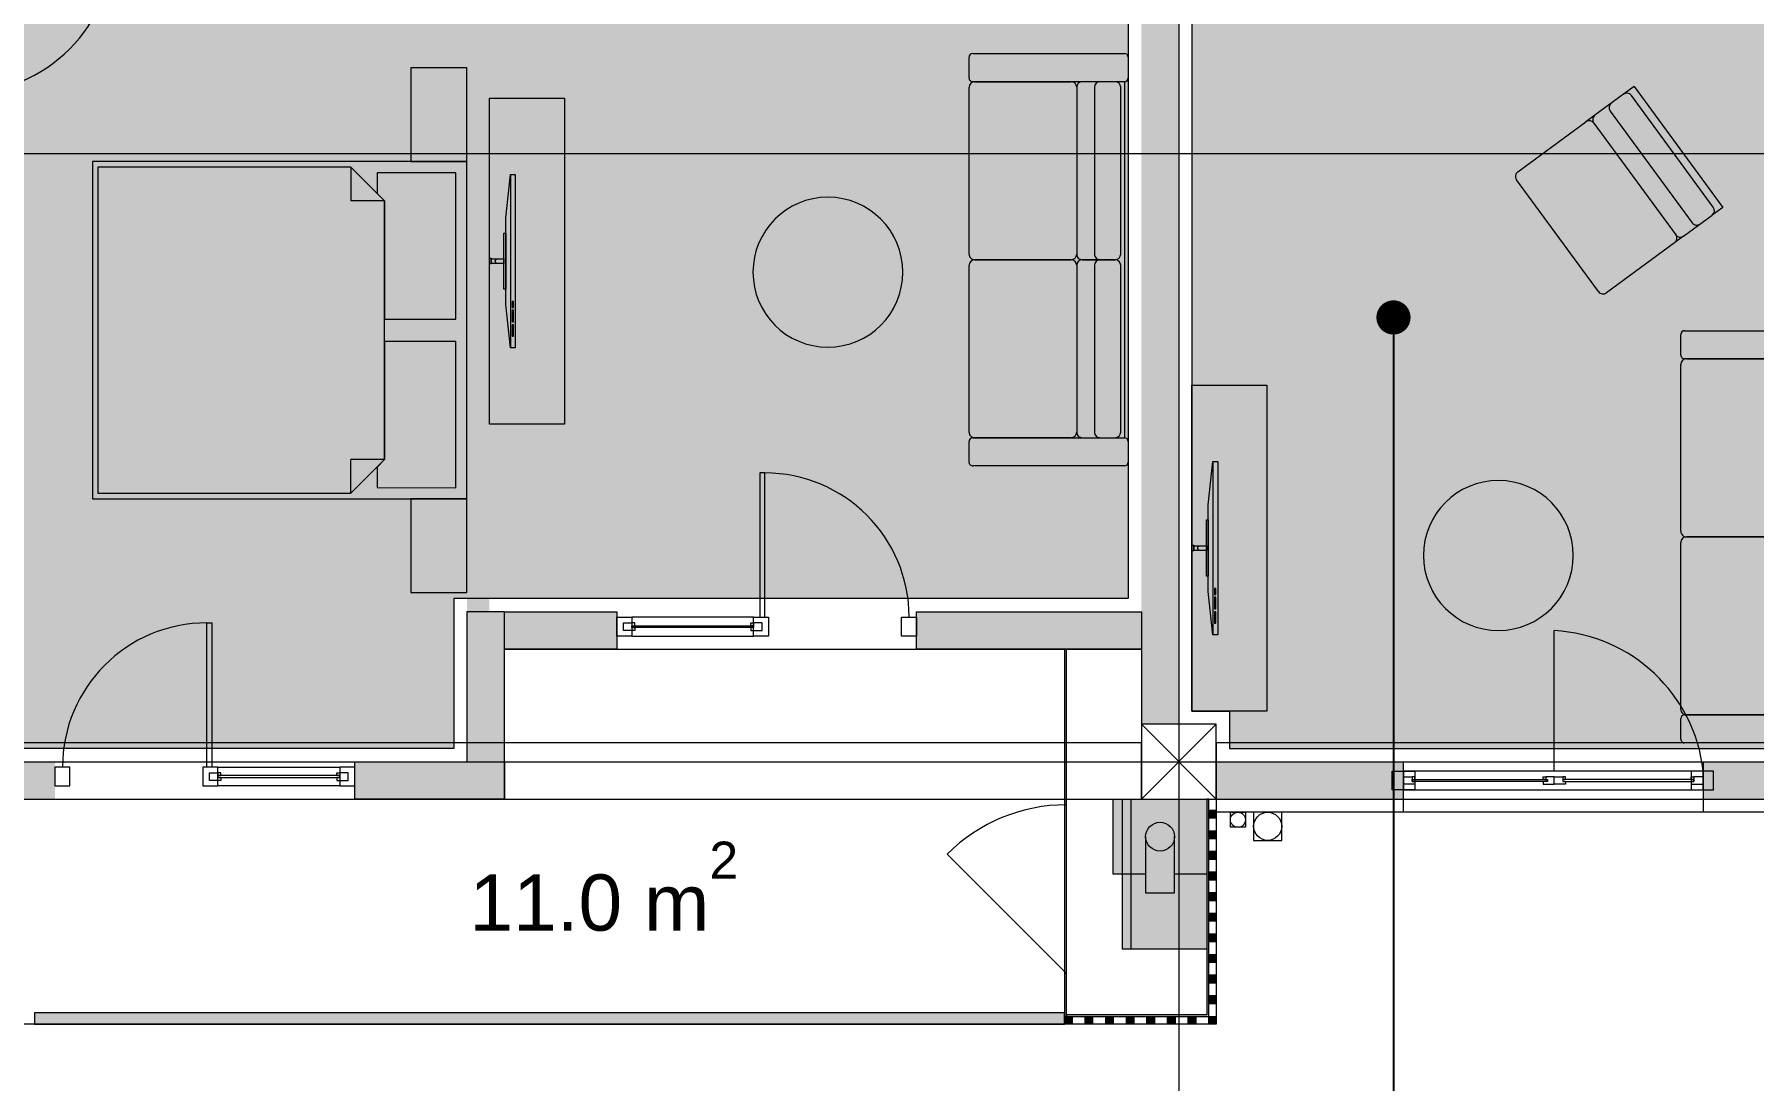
# Model space of a CAD drawing. Header units: millimetres. Extents: x 475159934 to 476245151, y 4620917055 to 4621447368.
# Drawn here: x 475283914 to 475293093, y 4621093515 to 4621099097 of the extents above; entities that cross this region are included whole.
import ezdxf

# ---------------------------------------------------------------- set-up
doc = ezdxf.new("R2010")
doc.units = ezdxf.units.MM
doc.header["$MEASUREMENT"] = 0
for name, color, linetype, lineweight in [('2D Drafting - General_Pen_No__1_Pen_No__7', 7, 'Continuous', 0), ('2D Drafting - General_Pen_No__250_Pen_No__7_Pen_No__250', 7, 'Continuous', 0), ('2D Drafting - General_Pen_No__250_Pen_No__7_Pen_No__7', 7, 'Continuous', 0), ('2D Drafting - General_Pen_No__7_Pen_No__7_Pen_No__7', 7, 'Continuous', 0), ('Doors_Pen_No__7_Pen_No__7_Pen_No__7', 7, 'Continuous', 0), ('G-Anno-Nplt_Pen_No__151', 151, 'Continuous', 0), ('G-Anno-Nplt_Pen_No__4', 7, 'Continuous', 0), ('G-Anno-Nplt_Pen_No__7', 7, 'Continuous', 0), ('gegmebi_Pen_No__1_Pen_No__7', 7, 'Continuous', 0), ('gegmebi_Pen_No__7_Pen_No__7', 7, 'Continuous', 0), ('kar-panjara_Pen_No__7_Pen_No__7_Pen_No__7', 7, 'Continuous', 0), ('New_0. გაღებები_Pen_No__210', 6, 'Continuous', 0), ('New_2D Drafting - General_Pen_No__250_Pen_No__7_Pen_No__255', 255, 'Continuous', 0), ('New_2D Drafting - General_Pen_No__2_Pen_No__250', 7, 'Continuous', 0), ('New_2D Drafting - General_Pen_No__30_Pen_No__9_Pen_No__9_Pen_No__255', 255, 'Continuous', 0), ('New_2D Drafting - General_Pen_No__30_Pen_No__9_Pen_No__9_Pen_No__7', 7, 'Continuous', 0), ('New_G-Anno-Nplt_Pen_No__255', 255, 'Continuous', 0), ('New_G-Anno-Nplt_Pen_No__4', 7, 'Continuous', 0), ('New_reg_nak_Pen_No__250', 7, 'Continuous', 0), ('New_reg_nak_Pen_No__7', 7, 'Continuous', 0), ('New_Structural - Bearing_Pen_No__250', 7, 'Continuous', 0), ('zoma_Pen_No__1', 1, 'Continuous', 0), ('zoma_Pen_No__142', 142, 'Continuous', 0), ('zoma_Pen_No__5_Pen_No__5', 5, 'Continuous', 0)]:
    doc.layers.add(name, color=color, linetype=linetype, lineweight=lineweight)
for name, color, linetype in [('New_Interior - Furniture', 7, 'Continuous'), ('New_R03_Nakveti', 7, 'Continuous'), ('zoma', 7, 'Continuous')]:
    doc.layers.add(name, color=color, linetype=linetype)
doc.layers.add('New_Interior - Furniture _Pen_No__252', color=7, linetype='Continuous', lineweight=0, true_color=0x666666)
doc.layers.add('New_R03_Nakveti_Pen_No__252', color=7, linetype='Continuous', lineweight=0, true_color=0x666666)
doc.styles.add('GENERATED_STYLE_1', font='arial.ttf')
doc.styles.add('GENERATED_STYLE_3', font='arial.ttf')
doc.dimstyles.new('GENERATED_STYLE__11', dxfattribs={"dimtxt": 500, "dimasz": 228, "dimexe": 0.18, "dimexo": 3, "dimgap": 0, "dimtad": 1, "dimlfac": 0.001, "dimzin": 0, "dimdsep": 46, "dimtxsty": 'GENERATED_STYLE_3', "dimblk": 'ARROWHEAD_2', "dimblk1": 'ARROWHEAD_2', "dimblk2": 'ARROWHEAD_2', "dimcen": 0.09, "dimclrd": 1, "dimclre": 1, "dimclrt": 1, "dimadec": 0, "dimazin": 0, "dimtfac": 1, "dimtdec": 4, "dimtmove": 2, "dimatfit": 3, "dimfxl": 1, "dimtolj": 1, "dimtzin": 0, "dimarcsym": 0})
doc.dimstyles.new('GENERATED_STYLE__27', dxfattribs={"dimtxt": 0.18, "dimasz": 364.8, "dimexe": 0.18, "dimexo": 0.0625, "dimgap": 0, "dimtad": 0, "dimtih": 1, "dimtoh": 1, "dimdec": 4, "dimzin": 0, "dimdsep": 46, "dimcen": 0.09, "dimadec": 0, "dimazin": 0, "dimtfac": 1, "dimtdec": 4, "dimtmove": 0, "dimatfit": 3, "dimldrblk": 'ARROWHEAD_11', "dimfxl": 1, "dimtolj": 1, "dimtzin": 0, "dimarcsym": 0})
doc.dimstyles.new('GENERATED_STYLE__3', dxfattribs={"dimtxt": 200, "dimasz": 64.421331, "dimexe": 0.18, "dimexo": 3, "dimgap": 0, "dimtad": 1, "dimtih": 1, "dimtoh": 1, "dimlfac": 0.001, "dimzin": 0, "dimdsep": 46, "dimtxsty": 'GENERATED_STYLE_3', "dimblk": 'ARROWHEAD_2', "dimblk1": 'ARROWHEAD_2', "dimblk2": 'ARROWHEAD_2', "dimcen": 0.09, "dimclrd": 142, "dimclre": 142, "dimclrt": 142, "dimadec": 0, "dimazin": 0, "dimtfac": 1, "dimtdec": 4, "dimtmove": 0, "dimatfit": 3, "dimfxl": 1, "dimtolj": 1, "dimtzin": 0, "dimarcsym": 0})
doc.dimstyles.new('GENERATED_STYLE__6', dxfattribs={"dimtxt": 200, "dimasz": 64.421331, "dimexe": 0.18, "dimexo": 3, "dimgap": 0, "dimtad": 1, "dimlfac": 0.001, "dimzin": 0, "dimdsep": 46, "dimtxsty": 'GENERATED_STYLE_3', "dimblk": 'ARROWHEAD_2', "dimblk1": 'ARROWHEAD_2', "dimblk2": 'ARROWHEAD_2', "dimcen": 0.09, "dimclrd": 142, "dimclre": 142, "dimclrt": 142, "dimadec": 0, "dimazin": 0, "dimtfac": 1, "dimtdec": 4, "dimtmove": 0, "dimatfit": 3, "dimfxl": 1, "dimtolj": 1, "dimtzin": 0, "dimarcsym": 0})

# ---------------------------------------------------------------- blocks, each defined once
blk = doc.blocks.new('Bed Layout 23')
at = {"layer": 'New_R03_Nakveti_Pen_No__252', "color": 251, "linetype": 'Continuous', "lineweight": 0, "true_color": 0x666666}
for p, q in [((-900, 0), (-1400, 0)), ((-1400, 0), (-1400, -300)), ((-900, -300), (-900, 0)), ((900, 0), (-900, 0)), ((-900, 0), (-900, -2000)), ((1400, 0), (900, 0)), ((900, 0), (900, -300)), ((900, -2000), (900, 0)), ((1400, -300), (1400, 0)), ((-1400, -300), (-900, -300)), ((900, -300), (1400, -300)), ((-690, -440), (-870, -620)), ((0, -440), (-690, -440)), ((-690, -440), (-690, -620)), ((690, -440), (0, -440)), ((870, -620), (690, -440)), ((690, -440), (690, -620)), ((-870, -620), (-870, -1970)), ((-870, -620), (-690, -620)), ((870, -620), (690, -620)), ((870, -1970), (870, -620)), ((-900, -2000), (900, -2000)), ((-870, -1970), (0, -1970)), ((0, -1970), (870, -1970))]:
    blk.add_line(p, q, dxfattribs=at)
at = {"layer": 'New_R03_Nakveti_Pen_No__252', "color": 251, "linetype": 'Continuous', "lineweight": 0, "true_color": 0x666666, "flags": 128}
for points in [[(-60, -440), (-60, -60), (-840, -60), (-840, -480), (-730, -480), (-690, -440)], [(690, -440), (730, -480), (840, -480), (840, -60), (60, -60), (60, -440)]]:
    blk.add_lwpolyline(points, close=True, dxfattribs=at)
blk = doc.blocks.new('Sofa 23')
at = {"layer": 'New_Interior - Furniture _Pen_No__252', "color": 251, "linetype": 'Continuous', "lineweight": 0, "true_color": 0x666666}
for p, q in [((0, 20), (0, 830)), ((20, 850), (130, 850)), ((150, 830), (150, 20)), ((150, 830), (2050, 830)), ((2050, 20), (2050, 830)), ((2070, 850), (2180, 850)), ((2200, 830), (2200, 20)), ((150, 780), (150, 604.7)), ((1070, 810), (180, 810)), ((1100, 604.7), (1100, 780)), ((1100, 780), (1100, 604.7)), ((2020, 810), (1130, 810)), ((2050, 604.7), (2050, 780)), ((180, 670), (1070, 670)), ((1130, 670), (2020, 670)), ((180, 574.7), (1070, 574.7)), ((180, 574.7), (1070, 574.7)), ((1130, 574.7), (2020, 574.7)), ((1130, 574.7), (2020, 574.7)), ((150, 30), (150, 544.7)), ((1100, 544.7), (1100, 30)), ((1100, 30), (1100, 544.7)), ((2050, 544.7), (2050, 30)), ((130, 0), (20, 0)), ((1070, 0), (180, 0)), ((2020, 0), (1130, 0)), ((2180, 0), (2070, 0))]:
    blk.add_line(p, q, dxfattribs=at)
for centre, radius, start, end in [((20, 830), 20, 90, 180), ((130, 830), 20, 0, 90), ((2070, 830), 20, 90, 180), ((2180, 830), 20, 0, 90), ((180, 780), 30, 90, 180), ((1070, 780), 30, 0, 90), ((1130, 780), 30, 90, 180), ((2020, 780), 30, 0, 90), ((180, 700), 30, 180, 270), ((1070, 700), 30, 270, 0), ((1130, 700), 30, 180, 270), ((2020, 700), 30, 270, 0), ((180, 604.7), 30, 180, 270), ((180, 544.7), 30, 90, 180), ((1070, 604.7), 30, 270, 0), ((1070, 544.7), 30, 0, 90), ((1130, 604.7), 30, 180, 270), ((1130, 544.7), 30, 90, 180), ((2020, 604.7), 30, 270, 0), ((2020, 544.7), 30, 0, 90), ((20, 20), 20, 180, 270), ((130, 20), 20, 270, 0), ((180, 30), 30, 180, 270), ((1070, 30), 30, 270, 0), ((1130, 30), 30, 180, 270), ((2020, 30), 30, 270, 0), ((2070, 20), 20, 180, 270), ((2180, 20), 20, 270, 0)]:
    blk.add_arc(centre, radius, start, end, dxfattribs=at)
blk = doc.blocks.new('Designer Table 05 26')
at = {"layer": 'New_Interior - Furniture _Pen_No__252', "color": 251, "linetype": 'Continuous', "lineweight": 0, "true_color": 0x666666, "flags": 128}
blk.add_lwpolyline([(400, 0, 1), (-400, 0, 1)], format="xyb", close=True, dxfattribs=at)
blk = doc.blocks.new('Sofa Set 01 26')
at = {"layer": 'New_Interior - Furniture _Pen_No__252', "color": 251, "linetype": 'Continuous', "lineweight": 0, "true_color": 0x666666}
for p, q in [((0, 800), (800, 800)), ((0, 800), (0, 730)), ((770, 760), (30, 760)), ((800, 800), (800, 730)), ((0, 730), (0, 541.3)), ((800, 541.3), (800, 730)), ((30, 620), (770, 620)), ((0, 541.3), (0, 481.3)), ((0, 30), (0, 481.3)), ((30, 511.3), (770, 511.3)), ((30, 511.3), (770, 511.3)), ((800, 541.3), (800, 481.3)), ((800, 481.3), (800, 30)), ((770, 0), (30, 0))]:
    blk.add_line(p, q, dxfattribs=at)
for centre, start, end in [((30, 730), 90, 180), ((770, 730), 0, 90), ((30, 650), 180, 270), ((770, 650), 270, 0), ((30, 541.3), 180, 270), ((30, 481.3), 90, 180), ((770, 541.3), 270, 0), ((770, 481.3), 0, 90), ((30, 30), 180, 270), ((770, 30), 270, 0)]:
    blk.add_arc(centre, 30, start, end, dxfattribs=at)
blk = doc.blocks.new('*D770', base_point=(475826095.8, 4621095193.2))
at = {"layer": 'zoma_Pen_No__1', "color": 1, "linetype": 'Continuous', "lineweight": 0, "transparency": 16777216}
for p, q in [((475297124.3, 4621095016.4), (475297124.3, 4621095163.1)), ((475297274.3, 4621094929.8), (475296974.3, 4621095103)), ((475297349.3, 4621095016.4), (475296899.3, 4621095016.4)), ((475297124.3, 4621086861.8), (475297124.3, 4621095016.4)), ((475296974.3, 4621086948.4), (475297274.3, 4621086775.2)), ((475297349.3, 4621086861.8), (475296899.3, 4621086861.8)), ((475297124.3, 4621086715.1), (475297124.3, 4621086861.8))]:
    blk.add_line(p, q, dxfattribs=at)
at = {"layer": 'zoma_Pen_No__1', "color": 1, "lineweight": 0, "transparency": 16777216, "insert": (475297024.3, 4621087694.5), "char_height": 500, "attachment_point": 7, "rotation": 90, "style": 'GENERATED_STYLE_3'}
blk.add_mtext('\\A1;{\\pql;\\fArial|b0|i0|c204|p0;\\W1.000000;8.15}', dxfattribs=at)
blk = doc.blocks.new('ARROWHEAD_2')
at = {"color": 0, "linetype": 'Continuous', "lineweight": 0}
for p, q in [((-0.378, -0.655), (0.378, 0.655)), ((0, 0), (-1, 0))]:
    blk.add_line(p, q, dxfattribs=at)
blk = doc.blocks.new('*D814', base_point=(475826095.8, 4621095193.2))
at = {"layer": 'zoma_Pen_No__142', "color": 142, "linetype": 'Continuous', "lineweight": 0, "transparency": 16777216}
for p, q in [((475283348.8, 4621088996.9), (475283299.9, 4621088912.2)), ((475283324.3, 4621088891), (475283324.3, 4621089018.1)), ((475289848.8, 4621088996.9), (475289799.9, 4621088912.2)), ((475289824.3, 4621088891), (475289824.3, 4621089018.1)), ((475283324.3, 4621088954.5), (475289824.3, 4621088954.5))]:
    blk.add_line(p, q, dxfattribs=at)
at = {"layer": 'zoma_Pen_No__142', "color": 142, "lineweight": 0, "transparency": 16777216, "char_height": 200, "attachment_point": 7, "style": 'GENERATED_STYLE_3'}
for s, insert in [('\\A1;{\\pql;\\fArial|b0|i0|c204|p0;\\W1.000000;6.50}', (475286307.4, 4621088994.5)), ('\\A1;{\\pql;\\fArial|b0|i0|c204|p0;\\W1.000000;0.40}', (475289266, 4621088994.5))]:
    blk.add_mtext(s, dxfattribs=dict(at, insert=insert))
blk = doc.blocks.new('*D815', base_point=(475826095.8, 4621095193.2))
at = {"layer": 'zoma_Pen_No__142', "color": 142, "linetype": 'Continuous', "lineweight": 0, "transparency": 16777216}
for p, q in [((475289848.8, 4621088996.9), (475289799.9, 4621088912.2)), ((475289824.3, 4621088891), (475289824.3, 4621089018.1)), ((475290248.8, 4621088996.9), (475290199.9, 4621088912.2)), ((475290224.3, 4621088891), (475290224.3, 4621089018.1)), ((475289824.3, 4621088954.5), (475290224.3, 4621088954.5))]:
    blk.add_line(p, q, dxfattribs=at)
blk = doc.blocks.new('*D816', base_point=(475826095.8, 4621095193.2))
at = {"layer": 'zoma_Pen_No__142', "color": 142, "linetype": 'Continuous', "lineweight": 0, "transparency": 16777216}
for p, q in [((475290248.8, 4621088996.9), (475290199.9, 4621088912.2)), ((475290224.3, 4621088891), (475290224.3, 4621089018.1)), ((475296748.8, 4621088996.9), (475296699.9, 4621088912.2)), ((475296724.3, 4621088891), (475296724.3, 4621089018.1)), ((475290224.3, 4621088954.5), (475296724.3, 4621088954.5))]:
    blk.add_line(p, q, dxfattribs=at)
at = {"layer": 'zoma_Pen_No__142', "color": 142, "lineweight": 0, "transparency": 16777216, "char_height": 200, "attachment_point": 7, "style": 'GENERATED_STYLE_3'}
for s, insert in [('\\A1;{\\pql;\\fArial|b0|i0|c204|p0;\\W1.000000;6.50}', (475293207.4, 4621088994.5)), ('\\A1;{\\pql;\\fArial|b0|i0|c204|p0;\\W1.000000;0.40}', (475296166, 4621088994.5))]:
    blk.add_mtext(s, dxfattribs=dict(at, insert=insert))
blk = doc.blocks.new('*D934', base_point=(475826095.8, 4621095193.2))
at = {"layer": 'zoma_Pen_No__142', "color": 142, "linetype": 'Continuous', "lineweight": 0, "transparency": 16777216}
for p, q in [((475299999.4, 4621110216.4), (475299999.4, 4621110257.9)), ((475300063, 4621110216.4), (475299935.8, 4621110216.4)), ((475300041.8, 4621110192), (475299957, 4621110240.9)), ((475299999.4, 4621090861.8), (475299999.4, 4621110216.4)), ((475300063, 4621090861.8), (475299935.8, 4621090861.8)), ((475299957, 4621090886.3), (475300041.8, 4621090837.3)), ((475299999.4, 4621090820.3), (475299999.4, 4621090861.8))]:
    blk.add_line(p, q, dxfattribs=at)
at = {"layer": 'zoma_Pen_No__142', "color": 142, "lineweight": 0, "transparency": 16777216, "insert": (475299959.4, 4621100195.9), "char_height": 200, "attachment_point": 7, "rotation": 90, "style": 'GENERATED_STYLE_3'}
blk.add_mtext('\\A1;{\\pql;\\fArial|b0|i0|c204|p0;\\W1.000000;19.35}', dxfattribs=at)
blk = doc.blocks.new('*D936', base_point=(475826095.8, 4621095193.2))
at = {"layer": 'zoma_Pen_No__142', "color": 142, "linetype": 'Continuous', "lineweight": 0, "transparency": 16777216}
for p, q in [((475299176.4, 4621095040.9), (475299261.2, 4621094992)), ((475299282.4, 4621095016.4), (475299155.2, 4621095016.4)), ((475299218.8, 4621091261.8), (475299218.8, 4621095016.4)), ((475299282.4, 4621091261.8), (475299155.2, 4621091261.8)), ((475299176.4, 4621091286.3), (475299261.2, 4621091237.3))]:
    blk.add_line(p, q, dxfattribs=at)
at = {"layer": 'zoma_Pen_No__142', "color": 142, "lineweight": 0, "transparency": 16777216, "char_height": 200, "attachment_point": 7, "rotation": 90, "style": 'GENERATED_STYLE_3'}
for s, insert in [('\\A1;{\\pql;\\fArial|b0|i0|c204|p0;\\W1.000000;0.40}', (475299178.8, 4621094458.1)), ('\\A1;{\\pql;\\fArial|b0|i0|c204|p0;\\W1.000000;3.75}', (475299178.8, 4621092872.2))]:
    blk.add_mtext(s, dxfattribs=dict(at, insert=insert))
blk = doc.blocks.new('ARROWHEAD_11')
at = {"color": 0, "linetype": 'Continuous', "lineweight": 0}
blk.add_line((0, 0), (-1, 0), dxfattribs=at)
at = {"color": 0, "linetype": 'Continuous', "lineweight": 0, "const_width": 0.25, "flags": 128}
blk.add_lwpolyline([(-0.125, 0, 1), (0.125, 0, 1)], format="xyb", close=True, dxfattribs=at)
blk = doc.blocks.new('Flexible Shelf 26')
at = {"layer": 'New_Interior - Furniture _Pen_No__252', "color": 251, "linetype": 'Continuous', "lineweight": 0, "true_color": 0x666666, "flags": 128}
blk.add_lwpolyline([(0, 0), (1739.8, 0), (1739.8, 400), (0, 400)], close=True, dxfattribs=at)
blk = doc.blocks.new('Flat Panel TV 26')
at = {"layer": 'New_Interior - Furniture _Pen_No__252', "color": 251, "linetype": 'Continuous', "lineweight": 0, "true_color": 0x666666}
for p, q in [((0, 25), (925.5, 25)), ((678.7, 10), (678.7, 16.2)), ((678.7, 16.2), (709.6, 16.2)), ((709.6, 10), (678.7, 10)), ((709.6, 16.2), (709.6, 10)), ((725, 10), (725, 16.2)), ((725, 16.2), (786.7, 16.2)), ((786.7, 10), (725, 10)), ((786.7, 16.2), (786.7, 10)), ((802.1, 10), (802.1, 16.2)), ((802.1, 16.2), (863.8, 16.2)), ((863.8, 10), (802.1, 10)), ((863.8, 16.2), (863.8, 10))]:
    blk.add_line(p, q, dxfattribs=at)
at = {"layer": 'New_Interior - Furniture _Pen_No__252', "color": 251, "linetype": 'Continuous', "lineweight": 0, "true_color": 0x666666, "flags": 128}
for points in [[(447.8, 127.5), (477.8, 127.5), (477.8, 137.5), (447.8, 137.5)], [(450.3, 60), (475.3, 60), (475.3, 127.5), (450.3, 127.5)], [(0, 0), (925.5, 0), (925.5, 25), (694.1, 50), (231.4, 50), (0, 25)], [(312.8, 50), (612.8, 50), (612.8, 60), (312.8, 60)]]:
    blk.add_lwpolyline(points, close=True, dxfattribs=at)
at = {"layer": 'New_Interior - Furniture _Pen_No__252', "color": 251, "linetype": 'Continuous', "lineweight": 0, "true_color": 0x666666}
blk.add_arc((462.8, 93.8), 12.5, 0, 180, dxfattribs=at)

msp = doc.modelspace()

# ---------------------------------------------------------------- hatches: boundary and pattern name
at = {"layer": '2D Drafting - General_Pen_No__250_Pen_No__7_Pen_No__7', "linetype": 'Continuous', "lineweight": 0}
for points in [[(475290024.343, 4621102416.431), (475290024.343, 4621095416.431), (475289824.343, 4621095416.431), (475289824.343, 4621102416.431)], [(475286223.918, 4621100567.766), (475284527.041, 4621100567.766), (475284527.041, 4621100469.642), (475286223.918, 4621100469.642), (475286223.918, 4621096016.429), (475286343.918, 4621096016.429), (475286343.918, 4621100567.766)], [(475286223.925, 4621095216.429), (475286423.925, 4621095216.429), (475286423.925, 4621096016.429), (475286223.925, 4621096016.429)], [(475286423.925, 4621096016.429), (475287024.343, 4621096016.429), (475287024.343, 4621095816.429), (475286423.925, 4621095816.429)], [(475288624.343, 4621095816.429), (475288624.343, 4621096016.429), (475289824.343, 4621096016.429), (475289824.343, 4621095816.429)], [(475289414.333, 4621094986.446), (475289424.333, 4621094986.446), (475289424.333, 4621095816.429), (475289414.333, 4621095816.429)], [(475283324.343, 4621095016.431), (475283324.343, 4621095216.431), (475284024.347, 4621095216.431), (475284024.347, 4621095016.431)], [(475285624.347, 4621095016.429), (475285624.347, 4621095216.429), (475286423.925, 4621095216.429), (475286423.925, 4621095016.429)], [(475290224.343, 4621095016.431), (475291224.341, 4621095016.431), (475291224.341, 4621095216.431), (475290224.343, 4621095216.431)], [(475293624.343, 4621095016.431), (475292824.343, 4621095016.431), (475292824.343, 4621095216.431), (475293624.343, 4621095216.431)], [(475289424.333, 4621093866.445), (475289424.333, 4621093856.445), (475290184.333, 4621093856.445), (475290184.333, 4621093866.445), (475290184.333, 4621095016.422), (475290174.333, 4621095016.422), (475290174.333, 4621093866.445)], [(475289414.333, 4621093856.441), (475289424.333, 4621093856.441), (475289424.333, 4621094086.447), (475289414.333, 4621094086.447)]]:
    msp.add_hatch(color=7, dxfattribs=at).paths.add_polyline_path(points)
at = {"layer": 'G-Anno-Nplt_Pen_No__151', "linetype": 'Continuous', "lineweight": 0, "true_color": 0x1f2f3f}
for points in [[(475290024.343, 4621102216.431), (475290024.343, 4621102146.425), (475290024.343, 4621100010.601), (475290094.343, 4621100010.601), (475290094.343, 4621095486.431), (475290294.343, 4621095486.431), (475290294.343, 4621095286.431), (475293554.343, 4621095286.431), (475293554.343, 4621097586.431), (475296854.343, 4621097586.431), (475296854.343, 4621101606.237), (475296454.343, 4621101606.237), (475296454.343, 4621102586.425), (475296654.343, 4621102586.425), (475296654.343, 4621102886.425), (475296854.343, 4621102886.425), (475296854.343, 4621108846.432), (475293356.94, 4621108846.432), (475293356.94, 4621109946.425), (475290294.343, 4621109946.425), (475290294.343, 4621109746.425), (475290294.343, 4621106007.292), (475290224.343, 4621106007.292), (475290224.343, 4621105126.807), (475290624.343, 4621105126.8), (475290624.343, 4621104366.782), (475290094.343, 4621104366.782), (475290094.343, 4621102886.425), (475290294.343, 4621102886.425), (475290294.343, 4621102786.425), (475290814.531, 4621102786.425), (475290814.531, 4621102216.431)], [(475280424.343, 4621100739.922), (475280424.343, 4621102416.422), (475280623.918, 4621102416.422), (475282534.156, 4621102416.422), (475282534.156, 4621102016.422), (475283394.343, 4621102016.422), (475283394.343, 4621102906.347), (475285854.711, 4621102906.347), (475285854.711, 4621102506.347), (475286683.899, 4621102506.347), (475286683.899, 4621102906.347), (475289754.343, 4621102906.347), (475289754.343, 4621096086.429), (475286153.925, 4621096086.429), (475286153.925, 4621095286.429), (475283394.343, 4621095286.429), (475283394.343, 4621095471.796), (475282854.343, 4621095471.796), (475282854.343, 4621095286.429), (475280494.343, 4621095286.429), (475280494.343, 4621100739.922)]]:
    msp.add_hatch(color=169, dxfattribs=at).paths.add_polyline_path(points)
at = {"layer": 'New_2D Drafting - General_Pen_No__250_Pen_No__7_Pen_No__255', "linetype": 'Continuous', "lineweight": 0}
for points in [[(475290174.333, 4621095016.426), (475289674.333, 4621095016.422), (475289674.336, 4621094616.426), (475289847.322, 4621094616.428), (475289847.323, 4621094516.425), (475290001.348, 4621094516.426), (475290001.348, 4621094616.429), (475290174.336, 4621094616.431)], [(475290174.333, 4621095016.426), (475289724.333, 4621095016.426), (475289724.333, 4621094216.426), (475290174.333, 4621094216.426)]]:
    msp.add_hatch(color=255, dxfattribs=at).paths.add_polyline_path(points)
at = {"layer": 'New_2D Drafting - General_Pen_No__30_Pen_No__9_Pen_No__9_Pen_No__255', "linetype": 'Continuous', "lineweight": 0}
for points in [[(475290224.333, 4621094956.441), (475290184.333, 4621094956.441), (475290184.333, 4621094916.441), (475290224.333, 4621094916.441)], [(475290224.333, 4621094846.441), (475290184.333, 4621094846.441), (475290184.333, 4621094806.441), (475290224.333, 4621094806.441)], [(475290224.333, 4621094736.441), (475290184.333, 4621094736.441), (475290184.333, 4621094696.441), (475290224.333, 4621094696.441)], [(475290224.333, 4621094626.441), (475290184.333, 4621094626.441), (475290184.333, 4621094586.441), (475290224.333, 4621094586.441)], [(475290224.333, 4621094516.441), (475290184.333, 4621094516.441), (475290184.333, 4621094476.441), (475290224.333, 4621094476.441)], [(475290224.333, 4621094406.441), (475290184.333, 4621094406.441), (475290184.333, 4621094366.441), (475290224.333, 4621094366.441)], [(475290224.333, 4621094296.441), (475290184.333, 4621094296.441), (475290184.333, 4621094256.441), (475290224.333, 4621094256.441)], [(475290224.333, 4621094186.441), (475290184.333, 4621094186.441), (475290184.333, 4621094146.441), (475290224.333, 4621094146.441)], [(475290224.333, 4621094076.441), (475290184.333, 4621094076.441), (475290184.333, 4621094036.441), (475290224.333, 4621094036.441)], [(475290224.333, 4621093966.441), (475290184.333, 4621093966.441), (475290184.333, 4621093926.441), (475290224.333, 4621093926.441)], [(475289414.333, 4621093816.441), (475289414.333, 4621093856.441), (475289454.333, 4621093856.441), (475289454.333, 4621093816.441)], [(475289524.333, 4621093816.441), (475289524.333, 4621093856.441), (475289564.333, 4621093856.441), (475289564.333, 4621093816.441)], [(475289634.333, 4621093816.441), (475289634.333, 4621093856.441), (475289674.333, 4621093856.441), (475289674.333, 4621093816.441)], [(475289744.333, 4621093816.441), (475289744.333, 4621093856.441), (475289784.333, 4621093856.441), (475289784.333, 4621093816.441)], [(475289854.333, 4621093816.441), (475289854.333, 4621093856.441), (475289894.333, 4621093856.441), (475289894.333, 4621093816.441)], [(475289964.333, 4621093816.441), (475289964.333, 4621093856.441), (475290004.333, 4621093856.441), (475290004.333, 4621093816.441)], [(475290074.333, 4621093816.441), (475290074.333, 4621093856.441), (475290114.333, 4621093856.441), (475290114.333, 4621093816.441)], [(475290184.333, 4621093816.441), (475290184.333, 4621093856.441), (475290224.333, 4621093856.441), (475290224.333, 4621093816.441)]]:
    msp.add_hatch(color=255, dxfattribs=at).paths.add_polyline_path(points)
at = {"layer": 'New_G-Anno-Nplt_Pen_No__255', "linetype": 'Continuous', "lineweight": 0}
msp.add_hatch(color=255, dxfattribs=at).paths.add_polyline_path([(475283914.333, 4621093816.441), (475289414.333, 4621093816.441), (475289414.333, 4621093876.441), (475283914.333, 4621093876.441)])

# ---------------------------------------------------------------- linework, layer by layer
at = {"layer": '2D Drafting - General_Pen_No__1_Pen_No__7', "color": 7, "linetype": 'Continuous', "lineweight": 0}
for p, q in [((475290224.343, 4621095016.431), (475289824.343, 4621095416.431)), ((475289824.343, 4621095016.431), (475290224.343, 4621095416.431))]:
    msp.add_line(p, q, dxfattribs=at)
at = {"layer": '2D Drafting - General_Pen_No__1_Pen_No__7', "color": 7, "linetype": 'Continuous', "lineweight": 0, "flags": 128}
for points in [[(475289824.343, 4621095016.431), (475290224.343, 4621095016.431), (475290224.343, 4621095416.431), (475289824.343, 4621095416.431)], [(475283324.343, 4621095016.431), (475289824.343, 4621095016.431), (475289824.343, 4621095316.431), (475283324.343, 4621095316.431)], [(475290224.343, 4621095016.431), (475296724.343, 4621095016.431), (475296724.343, 4621095316.431), (475290224.343, 4621095316.431)]]:
    msp.add_lwpolyline(points, close=True, dxfattribs=at)
at = {"layer": '2D Drafting - General_Pen_No__1_Pen_No__7', "color": 7, "linetype": 'Continuous', "lineweight": 0}
for centre, radius in [((475290339.705, 4621094906.433), 40), ((475290498.923, 4621094871.777), 75)]:
    msp.add_circle(centre, radius, dxfattribs=at)
at = {"layer": '2D Drafting - General_Pen_No__250_Pen_No__7_Pen_No__250', "color": 7, "linetype": 'Continuous', "lineweight": 0, "flags": 128}
for points in [[(475286223.925, 4621095216.429), (475286423.925, 4621095216.429), (475286423.925, 4621096016.429), (475286223.925, 4621096016.429)], [(475286423.925, 4621096016.429), (475287024.343, 4621096016.429), (475287024.343, 4621095816.429), (475286423.925, 4621095816.429)], [(475288624.343, 4621095816.429), (475288624.343, 4621096016.429), (475289824.343, 4621096016.429), (475289824.343, 4621095816.429)], [(475289414.333, 4621094986.446), (475289424.333, 4621094986.446), (475289424.333, 4621095816.429), (475289414.333, 4621095816.429)], [(475285624.347, 4621095016.429), (475285624.347, 4621095216.429), (475286423.925, 4621095216.429), (475286423.925, 4621095016.429)], [(475289424.333, 4621093866.445), (475289424.333, 4621093856.445), (475290184.333, 4621093856.445), (475290184.333, 4621093866.445), (475290184.333, 4621095016.422), (475290174.333, 4621095016.422), (475290174.333, 4621093866.445)], [(475289414.333, 4621093856.441), (475289424.333, 4621093856.441), (475289424.333, 4621094086.447), (475289414.333, 4621094086.447)]]:
    msp.add_lwpolyline(points, close=True, dxfattribs=at)
at = {"layer": '2D Drafting - General_Pen_No__7_Pen_No__7_Pen_No__7', "color": 7, "linetype": 'Continuous', "lineweight": 0, "flags": 128}
for points in [[(475287104.343, 4621095887.091), (475287754.343, 4621095887.062), (475287754.347, 4621095987.001), (475287104.347, 4621095987.03)], [(475285544.343, 4621095086.991), (475284894.343, 4621095087.02), (475284894.347, 4621095186.959), (475285544.347, 4621095186.93)]]:
    msp.add_lwpolyline(points, close=True, dxfattribs=at)
at = {"layer": '2D Drafting - General_Pen_No__7_Pen_No__7_Pen_No__7', "color": 7, "linetype": 'Continuous', "lineweight": 0}
for centre, radius, start, end in [((475283540.096, 4621099580.61), 794.311, 270, 0.0016803), ((475287814.036, 4621095987.009), 770.311, 0.0006483, 89.9974687), ((475284834.658, 4621095186.972), 770.311, 89.9974687, 179.994289)]:
    msp.add_arc(centre, radius, start, end, dxfattribs=at)
at = {"layer": 'Doors_Pen_No__7_Pen_No__7_Pen_No__7', "color": 7, "linetype": 'Continuous', "lineweight": 0, "flags": 128}
for points in [[(475287787.37, 4621095987.01), (475287814.036, 4621095987.009), (475287814.07, 4621096757.32), (475287787.404, 4621096757.321)], [(475284861.325, 4621095186.971), (475284834.658, 4621095186.972), (475284834.692, 4621095957.283), (475284861.359, 4621095957.282)]]:
    msp.add_lwpolyline(points, close=True, dxfattribs=at)
at = {"layer": 'G-Anno-Nplt_Pen_No__4', "color": 7, "linetype": 'Continuous', "lineweight": 0, "flags": 128}
msp.add_lwpolyline([(475293356.94, 4621109946.425), (475290294.343, 4621109946.425), (475290294.343, 4621109746.425), (475290294.343, 4621106007.292), (475290224.343, 4621106007.292), (475290224.343, 4621105126.807), (475290624.343, 4621105126.8), (475290624.343, 4621104366.782), (475290094.343, 4621104366.782), (475290094.343, 4621102886.425), (475290294.343, 4621102886.425), (475290294.343, 4621102786.425), (475290814.531, 4621102786.425), (475290814.531, 4621102216.431), (475290024.343, 4621102216.431), (475290024.343, 4621102146.425), (475290024.343, 4621100010.601), (475290094.343, 4621100010.601), (475290094.343, 4621095486.431), (475290294.343, 4621095486.431), (475290294.343, 4621095286.431), (475293554.343, 4621095286.431)], dxfattribs=at)
msp.add_lwpolyline([(475280424.343, 4621100739.922), (475280424.343, 4621102416.422), (475280623.918, 4621102416.422), (475282534.156, 4621102416.422), (475282534.156, 4621102016.422), (475283394.343, 4621102016.422), (475283394.343, 4621102906.347), (475285854.711, 4621102906.347), (475285854.711, 4621102506.347), (475286683.899, 4621102506.347), (475286683.899, 4621102906.347), (475289754.343, 4621102906.347), (475289754.343, 4621096086.429), (475286153.925, 4621096086.429), (475286153.925, 4621095286.429), (475283394.343, 4621095286.429), (475283394.343, 4621095471.796), (475282854.343, 4621095471.796), (475282854.343, 4621095286.429), (475280494.343, 4621095286.429), (475280494.343, 4621100739.922)], close=True, dxfattribs=at)
at = {"layer": 'gegmebi_Pen_No__1_Pen_No__7', "color": 7, "linetype": 'Continuous', "lineweight": 0, "flags": 128}
for points in [[(475289847.322, 4621094616.428), (475289674.336, 4621094616.426), (475289674.333, 4621095016.422), (475290174.333, 4621095016.426), (475290174.336, 4621094616.431), (475290001.348, 4621094616.429)], [(475289847.32, 4621094816.426), (475289847.323, 4621094516.425), (475290001.348, 4621094516.426), (475290001.346, 4621094816.428)]]:
    msp.add_lwpolyline(points, dxfattribs=at)
at = {"layer": 'gegmebi_Pen_No__7_Pen_No__7', "color": 7, "linetype": 'Continuous', "lineweight": 0}
for p, q in [((475290299.705, 4621094866.433), (475290299.705, 4621094946.433)), ((475290299.705, 4621094946.433), (475290379.705, 4621094946.433)), ((475290379.705, 4621094946.433), (475290379.705, 4621094866.433)), ((475290573.923, 4621094946.777), (475290423.923, 4621094946.777)), ((475290423.923, 4621094946.777), (475290423.923, 4621094796.777)), ((475290573.923, 4621094796.777), (475290573.923, 4621094946.777)), ((475290379.705, 4621094866.433), (475290299.705, 4621094866.433)), ((475290423.923, 4621094796.777), (475290573.923, 4621094796.777))]:
    msp.add_line(p, q, dxfattribs=at)
at = {"layer": 'kar-panjara_Pen_No__7_Pen_No__7_Pen_No__7', "color": 7, "linetype": 'Continuous', "lineweight": 0, "flags": 128}
for points in [[(475287104.343, 4621095887.091), (475287024.343, 4621095887.095), (475287024.347, 4621095987.095), (475287104.347, 4621095987.091)], [(475287059.346, 4621095957.032), (475287104.346, 4621095957.03), (475287104.345, 4621095942.03), (475287104.345, 4621095932.03), (475287119.345, 4621095932.029), (475287119.344, 4621095917.029), (475287059.344, 4621095917.032)], [(475287119.346, 4621095957.029), (475287104.346, 4621095957.03), (475287104.345, 4621095942.03), (475287119.345, 4621095942.029)], [(475287104.345, 4621095942.03), (475287754.345, 4621095942.001), (475287754.345, 4621095932.001), (475287104.345, 4621095932.03)], [(475287799.346, 4621095956.999), (475287754.346, 4621095957.001), (475287754.345, 4621095942.001), (475287754.345, 4621095932.001), (475287739.345, 4621095932.002), (475287739.344, 4621095917.002), (475287799.344, 4621095916.999)], [(475287739.346, 4621095957.002), (475287754.346, 4621095957.001), (475287754.345, 4621095942.001), (475287739.345, 4621095942.002)], [(475287834.343, 4621095886.998), (475287754.343, 4621095887.001), (475287754.347, 4621095987.001), (475287834.347, 4621095986.998)], [(475288624.343, 4621095887.006), (475288544.343, 4621095887.009), (475288544.347, 4621095987.009), (475288624.347, 4621095987.006)], [(475284024.343, 4621095087.04), (475284104.343, 4621095087.036), (475284104.347, 4621095187.036), (475284024.347, 4621095187.04)], [(475284814.343, 4621095086.962), (475284894.343, 4621095086.959), (475284894.347, 4621095186.959), (475284814.347, 4621095186.962)], [(475284849.346, 4621095156.961), (475284894.346, 4621095156.959), (475284894.345, 4621095141.959), (475284894.345, 4621095131.959), (475284909.345, 4621095131.958), (475284909.344, 4621095116.958), (475284849.344, 4621095116.961)], [(475284909.346, 4621095156.958), (475284894.346, 4621095156.959), (475284894.345, 4621095141.959), (475284909.345, 4621095141.958)], [(475285544.345, 4621095141.93), (475284894.345, 4621095141.959), (475284894.345, 4621095131.959), (475285544.345, 4621095131.93)], [(475285589.346, 4621095156.928), (475285544.346, 4621095156.93), (475285544.345, 4621095141.93), (475285544.345, 4621095131.93), (475285529.345, 4621095131.931), (475285529.344, 4621095116.931), (475285589.344, 4621095116.928)], [(475285529.346, 4621095156.931), (475285544.346, 4621095156.93), (475285544.345, 4621095141.93), (475285529.345, 4621095141.931)], [(475285544.343, 4621095086.991), (475285624.343, 4621095086.987), (475285624.347, 4621095186.987), (475285544.347, 4621095186.991)], [(475291284.016, 4621095066.027), (475291164.016, 4621095066.027), (475291164.016, 4621095166.027), (475291284.016, 4621095166.027)], [(475292824.343, 4621095166.026), (475291224.341, 4621095165.971), (475291224.341, 4621095066.026), (475292824.343, 4621095066.082)], [(475291224.341, 4621095135.911), (475291269.341, 4621095135.911), (475291269.341, 4621095120.911), (475291269.341, 4621095110.911), (475291284.016, 4621095110.911), (475291284.016, 4621095095.911), (475291224.341, 4621095095.911)], [(475291284.016, 4621095135.911), (475291269.341, 4621095135.911), (475291269.341, 4621095120.911), (475291284.016, 4621095120.911)], [(475291269.341, 4621095120.911), (475291993.181, 4621095120.911), (475291993.181, 4621095110.911), (475291269.341, 4621095110.911)], [(475292028.913, 4621095135.911), (475291983.913, 4621095135.911), (475291983.913, 4621095120.911), (475291983.913, 4621095110.911), (475291968.913, 4621095110.911), (475291968.913, 4621095095.911), (475292028.913, 4621095095.911)], [(475291968.913, 4621095135.911), (475291983.913, 4621095135.911), (475291983.913, 4621095120.911), (475291968.913, 4621095120.911)], [(475292028.913, 4621095135.911), (475292073.913, 4621095135.911), (475292073.913, 4621095120.911), (475292073.913, 4621095110.911), (475292088.913, 4621095110.911), (475292088.913, 4621095095.911), (475292028.913, 4621095095.911)], [(475292088.913, 4621095135.911), (475292073.913, 4621095135.911), (475292073.913, 4621095120.911), (475292088.913, 4621095120.911)], [(475292773.913, 4621095120.911), (475292073.913, 4621095120.911), (475292073.913, 4621095110.911), (475292773.913, 4621095110.911)], [(475292758.913, 4621095066.027), (475292878.913, 4621095066.027), (475292878.913, 4621095166.027), (475292758.913, 4621095166.027)], [(475292824.343, 4621095135.911), (475292773.913, 4621095135.911), (475292773.913, 4621095120.911), (475292773.913, 4621095110.911), (475292758.913, 4621095110.911), (475292758.913, 4621095095.911), (475292824.343, 4621095095.911)], [(475292758.913, 4621095135.911), (475292773.913, 4621095135.911), (475292773.913, 4621095120.911), (475292758.913, 4621095120.911)]]:
    msp.add_lwpolyline(points, close=True, dxfattribs=at)
at = {"layer": 'New_0. გაღებები_Pen_No__210', "color": 6, "linetype": 'Continuous', "lineweight": 0}
msp.add_line((475292028.913, 4621095165.902), (475292028.913, 4621095915.902), dxfattribs=at)
msp.add_arc((475291982.828, 4621095070.204), 846.953, 6.4962211, 86.8808757, dxfattribs=at)
at = {"layer": 'New_2D Drafting - General_Pen_No__30_Pen_No__9_Pen_No__9_Pen_No__7', "color": 7, "linetype": 'Continuous', "lineweight": 0, "flags": 128}
for points in [[(475290224.333, 4621094956.441), (475290184.333, 4621094956.441), (475290184.333, 4621094916.441), (475290224.333, 4621094916.441)], [(475290224.333, 4621094846.441), (475290184.333, 4621094846.441), (475290184.333, 4621094806.441), (475290224.333, 4621094806.441)], [(475290224.333, 4621094736.441), (475290184.333, 4621094736.441), (475290184.333, 4621094696.441), (475290224.333, 4621094696.441)], [(475290224.333, 4621094626.441), (475290184.333, 4621094626.441), (475290184.333, 4621094586.441), (475290224.333, 4621094586.441)], [(475290224.333, 4621094516.441), (475290184.333, 4621094516.441), (475290184.333, 4621094476.441), (475290224.333, 4621094476.441)], [(475290224.333, 4621094406.441), (475290184.333, 4621094406.441), (475290184.333, 4621094366.441), (475290224.333, 4621094366.441)], [(475290224.333, 4621094296.441), (475290184.333, 4621094296.441), (475290184.333, 4621094256.441), (475290224.333, 4621094256.441)], [(475290224.333, 4621094186.441), (475290184.333, 4621094186.441), (475290184.333, 4621094146.441), (475290224.333, 4621094146.441)], [(475290224.333, 4621094076.441), (475290184.333, 4621094076.441), (475290184.333, 4621094036.441), (475290224.333, 4621094036.441)], [(475290224.333, 4621093966.441), (475290184.333, 4621093966.441), (475290184.333, 4621093926.441), (475290224.333, 4621093926.441)], [(475289414.333, 4621093816.441), (475289414.333, 4621093856.441), (475289454.333, 4621093856.441), (475289454.333, 4621093816.441)], [(475289524.333, 4621093816.441), (475289524.333, 4621093856.441), (475289564.333, 4621093856.441), (475289564.333, 4621093816.441)], [(475289634.333, 4621093816.441), (475289634.333, 4621093856.441), (475289674.333, 4621093856.441), (475289674.333, 4621093816.441)], [(475289744.333, 4621093816.441), (475289744.333, 4621093856.441), (475289784.333, 4621093856.441), (475289784.333, 4621093816.441)], [(475289854.333, 4621093816.441), (475289854.333, 4621093856.441), (475289894.333, 4621093856.441), (475289894.333, 4621093816.441)], [(475289964.333, 4621093816.441), (475289964.333, 4621093856.441), (475290004.333, 4621093856.441), (475290004.333, 4621093816.441)], [(475290074.333, 4621093816.441), (475290074.333, 4621093856.441), (475290114.333, 4621093856.441), (475290114.333, 4621093816.441)], [(475290184.333, 4621093816.441), (475290184.333, 4621093856.441), (475290224.333, 4621093856.441), (475290224.333, 4621093816.441)]]:
    msp.add_lwpolyline(points, close=True, dxfattribs=at)
at = {"layer": 'New_G-Anno-Nplt_Pen_No__4', "color": 7, "linetype": 'Continuous', "lineweight": 0, "flags": 128}
for points in [[(475286423.908, 4621095016.422), (475286423.908, 4621095816.429), (475289824.326, 4621095816.429), (475289824.326, 4621095016.422), (475290224.333, 4621095016.422), (475290224.333, 4621093816.441), (475283324.333, 4621093816.441), (475283324.333, 4621095016.422)], [(475283914.333, 4621093816.441), (475289414.333, 4621093816.441), (475289414.333, 4621093876.441), (475283914.333, 4621093876.441)]]:
    msp.add_lwpolyline(points, close=True, dxfattribs=at)
at = {"layer": 'New_reg_nak_Pen_No__250', "color": 7, "linetype": 'Continuous', "lineweight": 0}
for p, q in [((475289424.333, 4621094086.447), (475289424.333, 4621094986.446)), ((475289769.811, 4621094216.426), (475289769.811, 4621095016.426))]:
    msp.add_line(p, q, dxfattribs=at)
at = {"layer": 'New_reg_nak_Pen_No__250', "color": 7, "linetype": 'Continuous', "lineweight": 0, "flags": 128}
msp.add_lwpolyline([(475289414.333, 4621095016.429), (475289414.333, 4621094086.447)], dxfattribs=at)
msp.add_lwpolyline([(475290174.333, 4621095016.426), (475290174.333, 4621094216.426), (475289724.333, 4621094216.426), (475289724.333, 4621095016.426)], close=True, dxfattribs=at)
at = {"layer": 'New_reg_nak_Pen_No__250', "color": 7, "linetype": 'Continuous', "lineweight": 0}
msp.add_circle((475289924.333, 4621094816.426), 77.013, dxfattribs=at)
at = {"layer": 'New_reg_nak_Pen_No__7', "color": 7, "linetype": 'Continuous', "lineweight": 0, "flags": 128}
msp.add_lwpolyline([(475292824.343, 4621095216.453), (475292824.343, 4621094946.453), (475291224.341, 4621094946.453), (475291224.341, 4621095216.453)], close=True, dxfattribs=at)
msp.add_lwpolyline([(475293824.343, 4621095016.431), (475293824.343, 4621094946.425), (475290224.343, 4621094946.425)], dxfattribs=at)
at = {"layer": 'New_Structural - Bearing_Pen_No__250', "color": 7, "linetype": 'Continuous', "lineweight": 0}
msp.add_line((475289424.345, 4621094086.447), (475288787.945, 4621094722.846), dxfattribs=at)
msp.add_arc((475289424.333, 4621094086.458), 899.988, 90, 135, dxfattribs=at)
at = {"layer": 'zoma_Pen_No__5_Pen_No__5', "color": 5, "linetype": 'Continuous', "lineweight": 0}
for p, q in [((475290024.343, 4621113497.407), (475290024.343, 4621085262.477)), ((475229343.792, 4621098461.789), (475300771.399, 4621098461.789)), ((475229343.792, 4621095216.425), (475300771.399, 4621095216.425))]:
    msp.add_line(p, q, dxfattribs=at)

# ---------------------------------------------------------------- block references
at = {"layer": 'New_Interior - Furniture', "color": 1, "linetype": 'Continuous', "lineweight": 0, "zscale": 1000}
for name, p, rotation in [('Sofa 23', (475288904.343, 4621098995.181), 270), ('Sofa Set 01 26', (475291809.789, 4621098346.048), 306.266210014782), ('Designer Table 05 26', (475288150.751, 4621097828.601), 90), ('Sofa 23', (475292704.343, 4621097516.431), 270), ('Designer Table 05 26', (475291730.433, 4621096316.978), 90)]:
    msp.add_blockref(name, p, dxfattribs=dict(at, rotation=rotation))
at = {"layer": 'New_Interior - Furniture', "color": 1, "linetype": 'Continuous', "lineweight": 0, "xscale": -1, "zscale": 1000, "rotation": 90}
for name, p in [('Flexible Shelf 26', (475286743.918, 4621098757.528)), ('Flat Panel TV 26', (475286481.418, 4621098350.378)), ('Flexible Shelf 26', (475290494.343, 4621097226.251)), ('Flat Panel TV 26', (475290231.843, 4621096819.102))]:
    msp.add_blockref(name, p, dxfattribs=at)
at = {"layer": 'New_R03_Nakveti', "color": 7, "linetype": 'Continuous', "lineweight": 0, "zscale": 1000, "rotation": 269.9970273048938}
msp.add_blockref('Bed Layout 23', (475286223.845, 4621097518.695), dxfattribs=at)

# ---------------------------------------------------------------- texts
at = {"layer": 'G-Anno-Nplt_Pen_No__7', "color": 7, "lineweight": 0, "insert": (475286236.858, 4621094310.423), "char_height": 300, "attachment_point": 7, "style": 'GENERATED_STYLE_1'}
msp.add_mtext('{\\fArial|b0|i0|c204|p0;11.0 m{\\H0.66x;\\S2^  ;}}', dxfattribs=at)

# ---------------------------------------------------------------- dimensions: what is measured, and where the dimension line sits
at = {"layer": 'zoma', "color": 142, "linetype": 'Continuous', "lineweight": 0}
for base, p1, p2, picture, middle in [((475299999.378, 4621110216.424), (475233707.952, 4621090861.788), (475255423.458, 4621110216.424), '*D934', (475299859.378, 4621100530.933)), ((475299218.793, 4621095016.431), (475233707.952, 4621091261.788), (475297131.911, 4621095016.431), '*D936', (475299078.793, 4621093131.106))]:
    dim = msp.add_linear_dim(base=base, p1=p1, p2=p2, angle=90, dimstyle='GENERATED_STYLE__6', dxfattribs=at)
    dim.commit()
    dim.dimension.update_dxf_attribs({"geometry": picture, "text_midpoint": middle, "dimtype": 160, "text_rotation": 90})
for base, p1, p2, picture, middle in [((475289824.342, 4621088954.549), (475283324.342, 4621106204.915), (475289824.342, 4621106204.915), '*D814', (475286566.338, 4621089094.549)), ((475290224.342, 4621088954.549), (475289824.342, 4621106204.915), (475290224.342, 4621106204.915), '*D815', (475289524.921, 4621089094.549)), ((475296724.342, 4621088954.549), (475290224.342, 4621106204.915), (475296724.342, 4621106204.915), '*D816', (475293466.338, 4621089094.549))]:
    dim = msp.add_linear_dim(base=base, p1=p1, p2=p2, dimstyle='GENERATED_STYLE__3', dxfattribs=at)
    dim.commit()
    dim.dimension.update_dxf_attribs({"geometry": picture, "text_midpoint": middle, "dimtype": 160})
at = {"layer": 'zoma', "color": 1, "linetype": 'Continuous', "lineweight": 0}
dim = msp.add_linear_dim(base=(475297124.35, 4621095016.424), p1=(475297124.15, 4621086861.753), p2=(475233224.343, 4621095016.424), angle=90, dimstyle='GENERATED_STYLE__11', dxfattribs=at)
dim.commit()
dim.dimension.update_dxf_attribs({"geometry": '*D770', "text_midpoint": (475296774.35, 4621088341.825), "dimtype": 160, "text_rotation": 90})

# ---------------------------------------------------------------- leaders
at = {"layer": 'New_2D Drafting - General_Pen_No__2_Pen_No__250', "color": 7, "linetype": 'Continuous', "lineweight": 0, "annotation_type": 0, "has_hookline": 1, "hookline_direction": 0, "text_width": 1944.787}
msp.add_leader([(475291170.401, 4621097587.095), (475291170.401, 4621092807.405), (475292170.401, 4621092758.342)], dimstyle='GENERATED_STYLE__27', dxfattribs=at)

doc.saveas('drawing.dxf')
